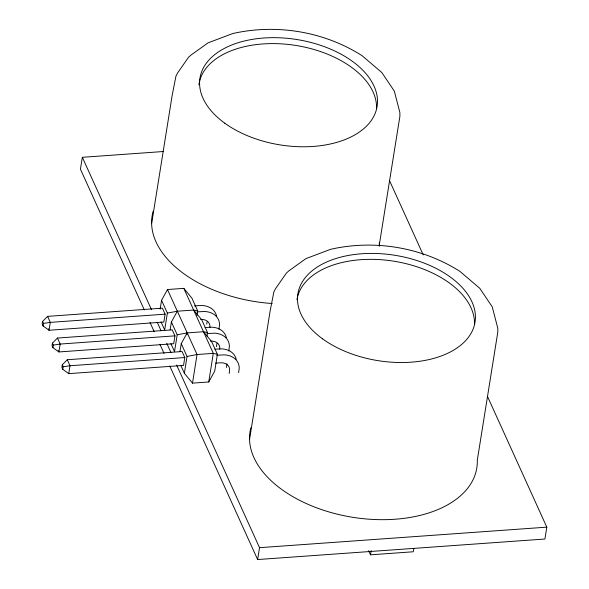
<?xml version="1.0" encoding="UTF-8"?>
<svg xmlns="http://www.w3.org/2000/svg" width="589" height="589" viewBox="0 0 589 589"><rect width="100%" height="100%" fill="white"/><g stroke="black" fill="none" stroke-linecap="round" stroke-linejoin="round"><path stroke-width="0.88" d="M183.812 288.36L203.499 331.732L211.584 341.51L217.4 354.313L214.705 371.122L208.742 381.974L192.5 383.13L197.05 354.519L167.475 289.53L183.812 288.36L191.896 298.137L197.713 310.94L196.998 315.365M208.742 381.974L213.292 353.356L203.499 331.732L187.169 332.903L177.208 334.795L174.513 351.604L170.884 343.601M42.599 321.432L42.18 324.016L43.078 325.975L49.049 330.26L163.845 322.058L165.111 314.173L162.38 308.165L47.591 316.367L42.599 321.432L43.49 323.398L43.078 325.975M52.443 343.122L52.031 345.699L52.922 347.665L58.893 351.95L173.689 343.74L174.955 335.855L172.224 329.855L57.435 338.057L52.443 343.122L53.334 345.088L52.922 347.665M163.101 151.535L82.335 157.307L80.428 169.176L144.312 309.91M62.287 364.805L61.874 367.389L62.765 369.347L68.736 373.632L183.532 365.43L184.799 357.545L182.067 351.537L67.279 359.739L62.287 364.805L63.178 366.77L62.765 369.347M68.736 373.632L70.003 365.747L67.279 359.739M151.623 223.687L172.157 95.47L175.942 76.136L177.672 72.852L188.414 57.42L190.954 55.101L208.042 42.857L232.655 33.573C276.491 23.589 324.09 31.482 362.051 55.675L381.834 72.55L394.328 91.126L399.879 112.558L399.894 116.283L379.36 244.501M160.134 309.151L161.555 300.302L167.475 289.53M161.555 300.302L167.364 313.105L164.67 329.921L161.04 321.918M170.125 329.958L171.399 321.992L177.318 311.213L193.656 310.05L197.713 310.94M179.969 351.64L181.243 343.674L187.169 332.903L186.882 334.685M192.5 383.13L184.357 373.293L187.052 356.478L181.243 343.674M206.732 324.105L207.137 321.565M206.989 336.164L207.556 332.623L201.74 319.82L193.656 310.05M218.953 329.288L219.535 324.708A21.175 15.837 -24.4 0 0 204.479 311.485L197.131 311.883M216.443 346.641L216.98 343.247M228.797 350.97L229.379 346.398A21.175 15.837 -24.4 0 0 214.322 333.168L206.975 333.573M226.419 367.477L226.824 364.937A11.213 8.386 -24.4 0 0 226.92 363.781M229.143 373.485L229.555 370.945A11.213 8.386 -24.4 0 0 220.286 362.802L215.707 363.133M238.641 372.66L239.222 368.081A21.175 15.837 -24.4 0 0 224.166 354.858L216.818 355.255M249.552 439.431L270.086 311.213L273.87 291.879L275.6 288.595L286.342 273.163L288.882 270.844L305.971 258.6L330.584 249.316C374.42 239.34 422.019 247.225 459.98 271.426L479.763 288.293L492.257 306.876L497.808 328.301L497.823 332.027L477.289 460.252A114.818 68.295 9.1 0 1 355.822 517.768A114.818 68.295 9.1 0 1 250.84 427.872M487.501 396.471L546.82 527.155L544.913 539.023L257.629 559.55L259.528 547.682L176.634 365.062M413.809 548.381L413.264 551.768L370.51 554.823L371.195 550.582M187.052 356.478L197.05 354.519L213.292 353.356L217.4 354.313M167.364 313.105L177.318 311.213M43.49 323.398L50.315 322.374L165.111 314.173M53.334 345.088L60.159 344.057L174.955 335.855M63.178 366.77L70.003 365.747L184.799 357.545M194.407 305.875L201.755 305.477A21.175 15.837 -24.4 0 1 216.642 316.587M205.09 327.506L211.598 327.167A21.175 15.837 -24.4 0 1 226.353 337.585M214.933 349.189L221.442 348.85A21.175 15.837 -24.4 0 1 236.196 359.275M259.528 547.682L546.82 527.155M203.499 331.732L207.556 332.623M389.395 180.344L423.233 254.897M368.626 550.671L370.51 554.823M171.399 321.992L177.208 334.795M180.727 365.29L184.357 373.293M82.335 157.307L151.535 309.77M157.241 322.338L161.04 330.716M166.746 343.284L170.928 352.494M150.018 322.477L154.2 331.688M159.906 344.256L164.088 353.474M169.787 366.034L257.629 559.55M47.591 316.367L50.315 322.374L49.049 330.26L48.372 328.758M57.435 338.057L60.159 344.057L58.893 351.95L58.215 350.448M272.214 303.519A114.818 68.295 9.1 0 1 153.147 211.26M379.272 242.793A114.818 68.295 9.1 0 1 379.375 246.29M198.898 84.787A89.705 53.356 9.1 0 1 291.769 44.852A89.705 53.356 9.1 0 1 376.555 108.052M296.952 299.661A89.705 53.356 9.1 0 1 390.426 260.691A89.705 53.356 9.1 0 1 474.484 323.803M210.442 341.119A11.213 8.386 -24.4 0 1 219.712 349.255M200.599 319.429A11.213 8.386 -24.4 0 1 209.868 327.572M224.726 123.16A89.705 53.356 9.1 0 0 374.14 115.672A89.705 53.356 9.1 0 0 266.751 37.836A89.705 53.356 9.1 0 0 224.726 123.16M322.654 338.911A89.705 53.356 9.1 0 0 472.069 331.416A89.705 53.356 9.1 0 0 364.679 253.579A89.705 53.356 9.1 0 0 322.654 338.911"/></g></svg>
